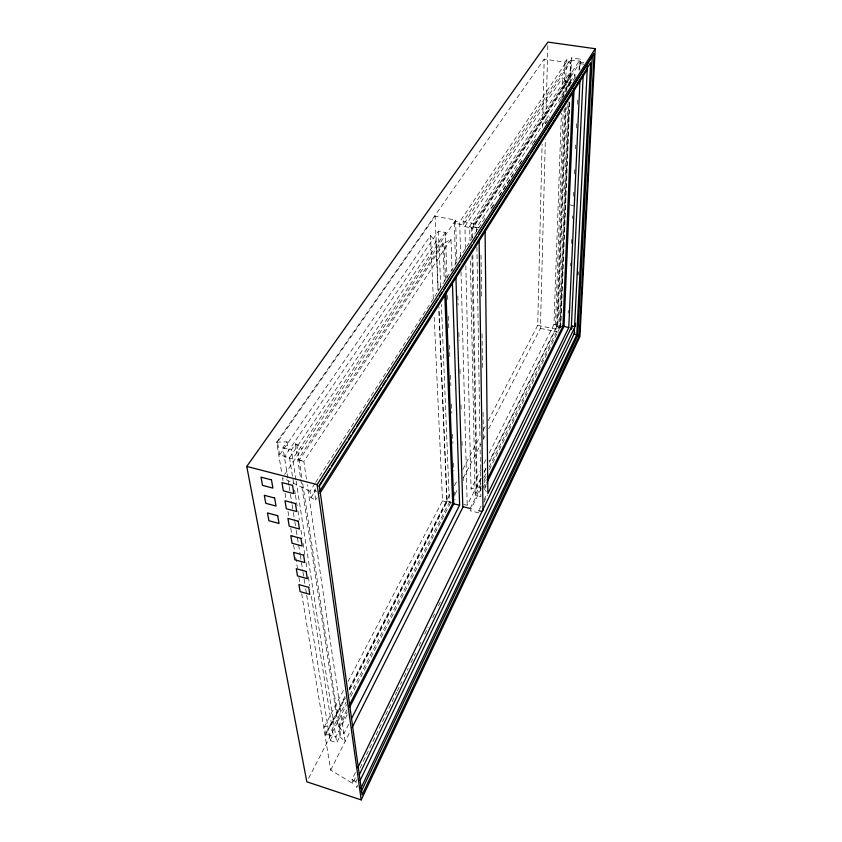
<?xml version="1.0" encoding="UTF-8"?>
<svg xmlns="http://www.w3.org/2000/svg" width="842" height="842" viewBox="0 0 842 842"><rect width="100%" height="100%" fill="white"/><g stroke="black" fill="none" stroke-linecap="round" stroke-linejoin="round"><path stroke-width="0.63" stroke-dasharray="4.21 3.16" d="M488.223 420.663L537.712 325.38L542.111 144.382M542.522 127.331L544.185 59.129L564.993 62.129L566.466 59.929L580.275 61.14L579.328 69.907M488.644 428.873L540.417 328.369L545.363 139.277M545.784 123.521L547.847 44.731M489.286 452.933L553.952 324.538L561.404 113.081M561.909 98.63L562.656 77.622L567.119 82.074L571.834 82.779M537.712 325.38L555.31 329.022L563.235 110.534M563.761 96.146L564.993 62.129M564.666 108.513L556.583 326.601L555.31 329.022M565.287 91.852L566.466 59.929M565.613 107.723L557.446 324.949L489.349 461.153M566.213 92.031L566.603 81.558L471.467 228.34L471.636 237.528M489.434 462.1L557.909 325.001L566.182 107.029M566.824 89.957L567.119 82.074L569.118 73.686L574.991 74.549L574.875 77.159M567.94 103.924L559.298 326.096L489.17 467.026M568.603 86.831L569.118 73.686L469.689 226.256L469.983 240.686M489.402 469.668L560.035 327.306L568.939 101.64M569.56 85.895L570.497 62.276L566.413 61.687L459.7 221.941L460.648 257.357M560.035 327.306L556.583 326.601L560.393 327.275L569.308 102.619M569.992 85.537L570.981 60.571M560.74 327.864L569.823 100.545M570.497 83.484L571.518 57.909L580.359 59.172L579.917 69.012M568.213 313.098L568.329 310.466M570.318 265.809L570.434 263.188M571.318 243.485L571.497 239.538M572.423 218.531L572.549 215.899M573.423 196.197L573.602 192.26M574.412 173.873L574.654 168.621M575.528 148.918L575.707 144.982M576.465 127.9L576.759 121.332M577.517 104.261L577.812 97.693M579.043 70.118L579.328 63.55L583.695 64.171M481.235 478.509L477.14 486.708L475.151 495.212L480.887 496.643L480.024 442.829M357.861 785.26L356.724 787.628L355.892 781.839L357.029 779.471M301.689 593.736L330.727 770.104L352.63 783.418L355.492 777.492M360.071 768.02L396.687 692.24M397.266 691.05L401.844 681.578M404.128 676.842L408.138 668.559M411.001 662.633L415.58 653.16M419.011 646.056L421.874 640.141M424.726 634.215L428.168 627.111M432.746 617.639L434.461 614.081M438.461 605.798L440.755 601.062M352.63 783.418L352.061 779.513L355.492 772.419M479.351 509.505L481.087 505.958M483.961 500.053L486.844 494.149M483.971 502.316L487.413 495.254M486.434 483.75L484.118 488.444L486.371 491.528M484.361 489.581L486.097 486.055M482.887 488.139L485.202 483.445M470.141 508.484L481.235 486.129M484.15 480.256L486.487 475.541M560.393 327.275L560.793 326.464M481.224 488.434L470.194 510.705L478.814 512.904M484.129 482.571L485.287 480.235M480.993 483.466L475.151 495.212L470.352 259.052M483.918 477.593L486.255 472.899M463.889 504.463L467.226 505.316L481.129 477.593M484.066 471.72L486.413 467.026M484.161 472.646L486.508 467.963M330.727 770.104L350.388 731.014M480.582 487.571L477.14 486.708L471.057 489.118L481.056 469.278M483.992 463.437L486.339 458.774M348.672 724.225L343.925 733.592L339.473 727.099L338.252 726.709L297.794 459.816L442.85 242.98L444.123 243.233L451.007 239.37L452.028 270.787M306.698 595.231L330.117 740.518L336.747 742.644L339.768 736.718L338.916 731.077M347.251 714.753L335.874 737.024L329.211 734.887L346.146 702.091M330.117 740.518L333.148 734.603L332.264 728.972M338.252 726.709L347.23 709.185M339.473 727.099L347.251 711.911M308.625 778.292L346.557 704.67M350.767 696.481L450.712 502.495M454.922 494.317L457.932 488.476M463.353 477.951L480.814 444.06M483.224 439.387L485.024 435.882M349.767 695.082L449.354 502.253L441.397 304.478M345.052 696.313L325.001 734.908L333.148 734.603M349.283 688.167L450.207 493.865M454.427 485.729L456.838 481.077M462.879 469.457L479.772 436.924M483.392 429.957L485.202 426.473M325.107 734.708L325.665 734.887L344.988 697.639M349.219 689.493L447.06 500.958L438.924 306.772M325.665 734.887L324.338 726.867L331.58 724.594L345.462 697.808M349.693 689.661L446.902 502.19L438.745 308.425M324.338 726.867L344.441 688.409M348.104 681.42L442.524 500.822L434.125 315.708M314.961 483.518L310.003 491.265L310.93 497.675L315.739 500.032L317.139 497.811M315.739 500.032L314.382 490.486L315.792 488.265M310.93 497.675L315.876 489.907M315.676 482.413L486.602 215.552M490.854 208.911L494.401 203.364M499.369 195.618L522.061 160.18M531.997 144.677L535.544 139.14M545.469 123.648L549.721 116.996M558.941 102.608L563.908 94.851M573.128 80.453L576.675 74.917M491.686 207.879L494.517 203.459M499.464 195.723L512.915 174.715M519.998 163.664L522.114 160.348M534.154 141.551L535.565 139.34M562.467 97.335L563.877 95.125M476.656 231.487L476.593 227.55L574.991 74.549M472.488 237.76L472.32 228.592L567.119 82.074M478.94 227.772L473.741 226.803L579.328 63.55M473.741 226.803L473.688 223.488L580.359 59.172M465.447 248.737L464.931 226.403L562.656 77.622M455.533 263.851L454.312 223.172L463.226 224.846L570.497 62.276M451.007 239.37L303.846 461.437L306.52 479.582M463.226 224.846L463.153 221.53L571.518 57.909M297.794 459.816L299.31 460.206L444.123 243.233L445.471 279.912M454.312 223.172L455.648 221.183L459.7 221.941M445.365 232.445L292.711 458.953L284.396 456.848L438.45 231.129L445.365 232.445L447.007 278.302M284.617 474.572L455.617 220.046L434.546 216.131M289.553 457.732L435.935 241.654L430.494 235.634L279.618 454.964L289.553 457.732L293.637 483.645M295.931 479.74L291.3 449.912L295.384 443.913L296.763 444.25L301.973 448.733M288.985 485.308L282.933 447.807L287.059 441.829L276.671 442.197L281.796 473.288M276.671 442.197L544.185 59.129M279.618 454.964L277.513 442.166L435.125 216.236L438.261 291.027M553.952 324.538L560.435 325.517M579.675 62.055L584.474 62.74M570.297 205.006L573.77 205.627M463.153 221.53L473.688 223.488M476.593 227.55L469.689 226.256L472.32 228.592L478.046 229.666M563.045 326.864L559.298 326.096L557.909 325.001M540.417 328.369L558.383 332.106M276.808 441.997L277.513 442.166M282.933 447.807L291.3 449.912M446.586 500.832L450.67 501.874M449.354 502.253L453.943 503.421M299.163 460.164L303.846 461.437L299.31 460.206M464.931 226.403L472.32 228.592M442.524 500.822L446.902 502.19M339.768 736.718L345.094 741.539L307.288 484.76M314.382 490.486L316.56 491.549M310.003 491.265L282.449 477.803L283.08 481.056M352.061 779.513L355.892 781.839M285.006 493.328L286.08 499.19M287.996 511.431L289.069 517.325M290.774 528.239L292.279 536.743M293.553 545.058L294.626 550.994M295.7 557.467L297.415 567.834M298.899 577.391L299.973 583.369M289.185 486.602L290.227 493.065M290.437 494.359L291.9 503.411M292.111 504.705L293.153 511.178M293.353 512.462L294.605 520.23M294.816 521.514L296.068 529.281M296.279 530.565L300.026 553.847M300.236 555.141L302.741 570.655M302.941 571.95L304.825 583.59M305.657 588.758L306.488 593.936M287.059 441.829L288.48 450.859M294.658 490.118L295.268 494.001M295.468 495.296L297.11 505.663M297.921 510.841L299.352 519.914M300.983 530.281L302.204 538.049M303.025 543.227L304.857 554.889M306.078 562.667L307.098 569.139M308.319 576.907L309.751 585.979M311.382 596.346L331.58 724.594M296.131 481.045L336.747 742.644M295.384 443.913L296.752 452.943M296.763 444.25L301.889 478.298M302.667 483.487L340.863 737.066M430.494 235.634L433.346 298.647M435.935 241.654L438.029 291.406M438.45 231.129L440.713 287.448M442.85 242.98L444.281 280.975M447.618 295.342L447.807 300.583M448.365 316.308L448.797 328.106M449.407 345.146L449.87 358.25M450.481 375.279L450.859 385.762M451.512 404.118L451.849 413.285M452.596 434.251L452.922 443.429M453.627 463.089L453.912 470.952M454.659 491.917L454.943 499.78M455.617 220.046L456.796 260.525M457.827 295.942L458.09 305.12M458.89 332.664L459.122 340.526M459.964 369.385L460.111 374.627M460.995 404.792L461.142 410.043M462.058 441.513L462.174 445.45M463.089 476.93L463.205 480.866M461.027 271.787L467.226 505.316M465.847 265.819L471.057 489.118M472.815 254.8L477.14 486.708M471.994 255.905L476.435 486.992M476.909 247.243L479.94 437.577M481.003 255.063L481.561 297.015M482.056 333.727L482.508 367.817M483.108 412.401L483.487 441.25"/><path stroke-width="1.26" d="M486.95 479.919L562.951 326.033L572.634 92.146M574.055 88.399L564.035 326.264L487.013 482.571M485.087 230.129L487.876 493.58L568.76 327.612L579.991 79.937M571.202 329.611L583.201 74.685M571.855 328.601L571.981 326.012L575.086 326.654M587.4 66.097L574.191 334.211L576.759 334.737L590.642 62.613L319.455 491.507M575.349 325.907L575.486 323.275M577.907 274.692L578.033 272.071M361.165 791.669L577.822 335.295L592.284 55.972L594.157 53.593L579.264 335.79L362.081 794.88L319.402 486.076L594.157 53.593M595.231 48.72L579.917 336.568L361.197 799.9L306.825 781.797L246.769 466.436L547.91 42.1L595.231 48.72L317.118 484.592L361.197 799.9M360.734 788.544L576.759 334.737M360.123 780.513L574.802 332.422M359.313 774.745L574.518 327.833M357.787 767.693L571.981 326.012M352.156 727.499L463.321 506.4M351.64 718.363L459.627 505.158L452.407 282.575M349.03 705.691L452.67 503.663L444.818 295.384M349.651 707.227L453.733 503.926L445.913 291.7M319.949 493.359L587.179 69.77M504.632 199.207L506.021 196.996M508.81 192.576L510.21 190.366M512.304 187.05L514.399 183.745M524.861 167.179L526.261 164.969M529.05 160.548L530.449 158.338M536.722 148.403L538.817 145.087M545.1 135.152L546.5 132.941M549.289 128.521L550.679 126.321M553.478 121.901L554.867 119.69M556.962 116.375L559.056 113.07M561.151 109.755L563.245 106.439M565.34 103.124L566.729 100.914M569.529 96.504L570.918 94.293M573.707 89.873L575.107 87.663M577.202 84.347L579.296 81.043M318.718 486.244L330.001 468.499M331.411 466.279L346.925 441.882M348.335 439.661L351.156 435.23M352.566 433.009L355.387 428.578M356.798 426.357L368.775 407.507M370.185 405.286L373.006 400.855M374.416 398.634L381.468 387.541M382.878 385.331L385.699 380.889M387.815 377.563L390.635 373.132M392.046 370.912L403.329 353.166M404.739 350.946L437.872 298.826M439.282 296.616L442.103 292.174M443.513 289.953L459.732 264.451M461.142 262.23L472.425 244.496M473.835 242.275L477.361 236.728M478.772 234.508L528.829 155.781M530.239 153.56L592.284 55.972M562.951 326.033L568.76 327.612M459.627 505.158L452.67 503.663M470.141 508.484L462.805 506.621L455.922 276.976M478.782 510.684L481.982 511.494M246.769 466.436L317.118 484.592M577.822 335.295L579.264 335.79M479.13 240.917L483.024 510.452M271.471 479.866L261.02 477.151L262.504 485.371L272.903 488.097L271.471 479.866M292.542 485.339L281.975 482.592L283.344 490.833L293.847 493.58L292.542 485.339M274.629 498.022L264.304 495.296L265.756 503.295L276.018 506.031L274.629 498.022M295.426 503.516L284.996 500.758L286.333 508.768L296.7 511.536L295.426 503.516M277.692 515.683L267.503 512.946L268.914 520.735L279.049 523.482L277.692 515.683M298.226 521.198L287.932 518.43L289.227 526.229L299.468 528.997L298.226 521.198M300.952 538.406L290.795 535.628L292.048 543.227L302.162 545.995L300.952 538.406M303.604 555.152L293.574 552.373L294.805 559.772L304.783 562.551L303.604 555.152M306.193 571.465L296.279 568.687L297.479 575.886L307.341 578.675L306.193 571.465M308.709 587.358L298.921 584.58L300.089 591.6L309.824 594.378L308.709 587.358"/></g></svg>
